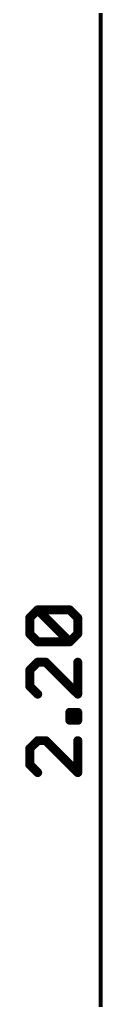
# Model space of a CAD drawing. Extents: x -17.9 to 25.5, y -0.1 to 79.8.
# Drawn here: x -17.91 to -15.49, y 18.47 to 49.16 of the extents above; entities that cross this region are included whole.
import ezdxf

# ---------------------------------------------------------------- set-up
doc = ezdxf.new("R2010")
doc.units = 0
doc.layers.add('47', color=253, linetype='CONTINUOUS')

msp = doc.modelspace()

# ---------------------------------------------------------------- linework, layer by layer
at = {"layer": '47'}
for points, const_width in [([(-15.5575, 0.065), (-15.5575, 55.815)], 0.13), ([(-17.7716, 30.4411), (-17.5216, 30.6911)], 0.2794), ([(-17.5216, 30.6911), (-16.5217, 30.6911)], 0.2794), ([(-16.5217, 29.6912), (-17.5216, 30.6911)], 0.2794), ([(-16.5217, 30.6911), (-16.2717, 30.4411)], 0.2794), ([(-17.7716, 29.9412), (-17.7716, 30.4411)], 0.2794), ([(-16.2717, 30.4411), (-16.2717, 29.9412)], 0.2794), ([(-17.5216, 29.6912), (-17.7716, 29.9412)], 0.2794), ([(-16.5217, 29.6912), (-17.5216, 29.6912)], 0.2794), ([(-16.2717, 29.9412), (-16.5217, 29.6912)], 0.2794), ([(-17.5216, 29.054), (-17.7716, 28.804)], 0.2794), ([(-17.2716, 29.054), (-17.5216, 29.054)], 0.2794), ([(-16.2717, 28.054), (-17.2716, 29.054)], 0.2794), ([(-16.2717, 29.054), (-16.2717, 28.054)], 0.2794), ([(-17.7716, 28.804), (-17.7716, 28.304)], 0.2794), ([(-17.7716, 28.304), (-17.5216, 28.054)], 0.2794), ([(-16.5217, 27.2355), (-16.5217, 27.4854)], 0.2794), ([(-16.5217, 27.4854), (-16.2717, 27.4854)], 0.2794), ([(-16.2717, 27.2355), (-16.5217, 27.2355)], 0.2794), ([(-16.2717, 27.4854), (-16.2717, 27.2355)], 0.2794), ([(-17.5216, 26.5982), (-17.7716, 26.3483)], 0.2794), ([(-17.2716, 26.5982), (-17.5216, 26.5982)], 0.2794), ([(-16.2717, 25.5983), (-17.2716, 26.5982)], 0.2794), ([(-16.2717, 26.5982), (-16.2717, 25.5983)], 0.2794), ([(-17.7716, 26.3483), (-17.7716, 25.8483)], 0.2794), ([(-17.7716, 25.8483), (-17.5216, 25.5983)], 0.2794)]:
    msp.add_lwpolyline(points, dxfattribs=dict(at, const_width=const_width))
at = {"layer": '47', "const_width": 0.1397}
for points in [[(-17.5216, 30.761, 1), (-17.5216, 30.6213)], [(-17.4722, 30.7405, 1), (-17.571, 30.6417)], [(-17.4722, 30.6417, 1), (-17.571, 30.7405)], [(-16.4723, 30.7405, 1), (-16.5711, 30.6417)], [(-16.5217, 30.6213, 1), (-16.5217, 30.761)], [(-17.821, 30.4905, 1), (-17.7222, 30.3917)], [(-17.7017, 30.4411, 1), (-17.8414, 30.4411)], [(-16.2019, 30.4411, 1), (-16.3415, 30.4411)], [(-16.3211, 30.3917, 1), (-16.2223, 30.4905)], [(-17.7222, 29.9906, 1), (-17.821, 29.8918)], [(-17.8414, 29.9412, 1), (-17.7017, 29.9412)], [(-17.5216, 29.7611, 1), (-17.5216, 29.6214)], [(-17.571, 29.6418, 1), (-17.4722, 29.7406)], [(-16.5711, 29.7406, 1), (-16.4723, 29.6418)], [(-16.5711, 29.6418, 1), (-16.4723, 29.7406)], [(-16.5217, 29.6214, 1), (-16.5217, 29.7611)], [(-16.3415, 29.9412, 1), (-16.2019, 29.9412)], [(-16.2223, 29.8918, 1), (-16.3211, 29.9906)], [(-17.5216, 29.1238, 1), (-17.5216, 28.9841)], [(-17.4722, 29.0046, 1), (-17.571, 29.1034)], [(-17.2222, 29.1034, 1), (-17.321, 29.0046)], [(-17.2716, 28.9841, 1), (-17.2716, 29.1238)], [(-16.2019, 29.054, 1), (-16.3415, 29.054)], [(-17.821, 28.8534, 1), (-17.7222, 28.7546)], [(-17.7017, 28.804, 1), (-17.8414, 28.804)], [(-17.7222, 28.3534, 1), (-17.821, 28.2546)], [(-17.8414, 28.304, 1), (-17.7017, 28.304)], [(-17.571, 28.0047, 1), (-17.4722, 28.1034)], [(-16.3415, 28.054, 1), (-16.2019, 28.054)], [(-16.3211, 28.0047, 1), (-16.2223, 28.1034)], [(-16.4518, 27.4854, 1), (-16.5915, 27.4854)], [(-16.5217, 27.5553, 1), (-16.5217, 27.4156)], [(-16.5217, 27.3053, 1), (-16.5217, 27.1656)], [(-16.2019, 27.4854, 1), (-16.3415, 27.4854)], [(-16.2717, 27.4156, 1), (-16.2717, 27.5553)], [(-16.2717, 27.1656, 1), (-16.2717, 27.3053)], [(-16.5915, 27.2355, 1), (-16.4518, 27.2355)], [(-16.3415, 27.2355, 1), (-16.2019, 27.2355)], [(-17.5216, 26.6681, 1), (-17.5216, 26.5284)], [(-17.4722, 26.5488, 1), (-17.571, 26.6476)], [(-17.2222, 26.6476, 1), (-17.321, 26.5488)], [(-17.2716, 26.5284, 1), (-17.2716, 26.6681)], [(-16.2019, 26.5982, 1), (-16.3415, 26.5982)], [(-17.821, 26.3976, 1), (-17.7222, 26.2989)], [(-17.7017, 26.3483, 1), (-17.8414, 26.3483)], [(-17.7222, 25.8977, 1), (-17.821, 25.7989)], [(-17.8414, 25.8483, 1), (-17.7017, 25.8483)], [(-17.571, 25.5489, 1), (-17.4722, 25.6477)], [(-16.3415, 25.5983, 1), (-16.2019, 25.5983)], [(-16.3211, 25.5489, 1), (-16.2223, 25.6477)]]:
    msp.add_lwpolyline(points, format="xyb", dxfattribs=at)

doc.saveas('drawing.dxf')
